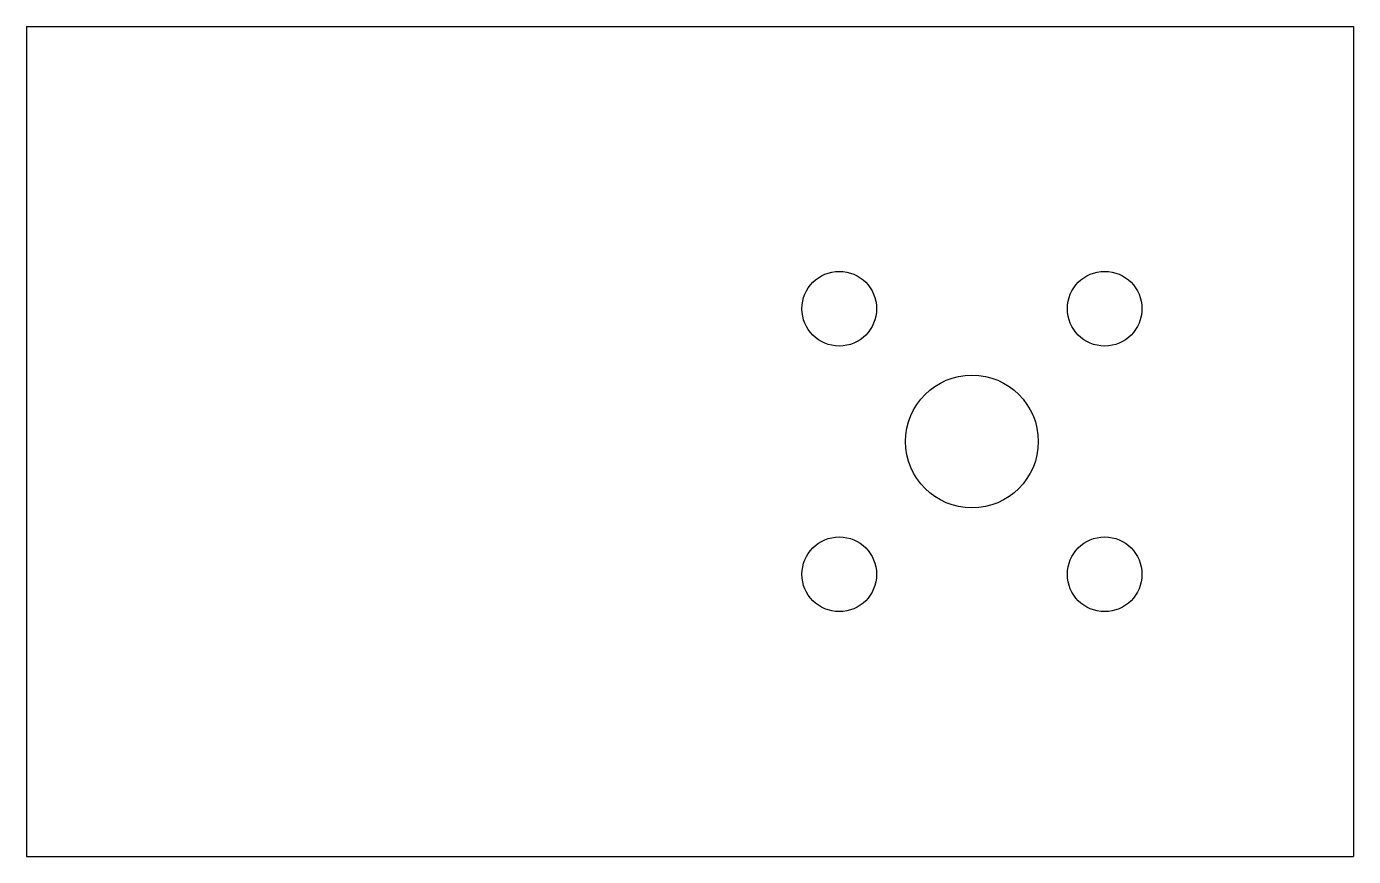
# Model space of a CAD drawing. Header units: millimetres. Extents: x -40 to 40, y -25 to 25.
import ezdxf

# ---------------------------------------------------------------- set-up
doc = ezdxf.new("R2010")
doc.units = ezdxf.units.MM

msp = doc.modelspace()

# ---------------------------------------------------------------- linework, layer by layer
for p, q in [((-40, 25, 3), (40, 25, 3)), ((-40, 25, 3), (-40, -25, 3)), ((40, 25, 3), (40, -25, 3)), ((-40, -25, 3), (40, -25, 3))]:
    msp.add_line(p, q)
for centre, radius in [((9, 8, 3), 2.25), ((25, 8, 3), 2.25), ((17, 0, 3), 4), ((9, -8, 3), 2.25), ((25, -8, 3), 2.25)]:
    msp.add_circle(centre, radius)

doc.saveas('drawing.dxf')
